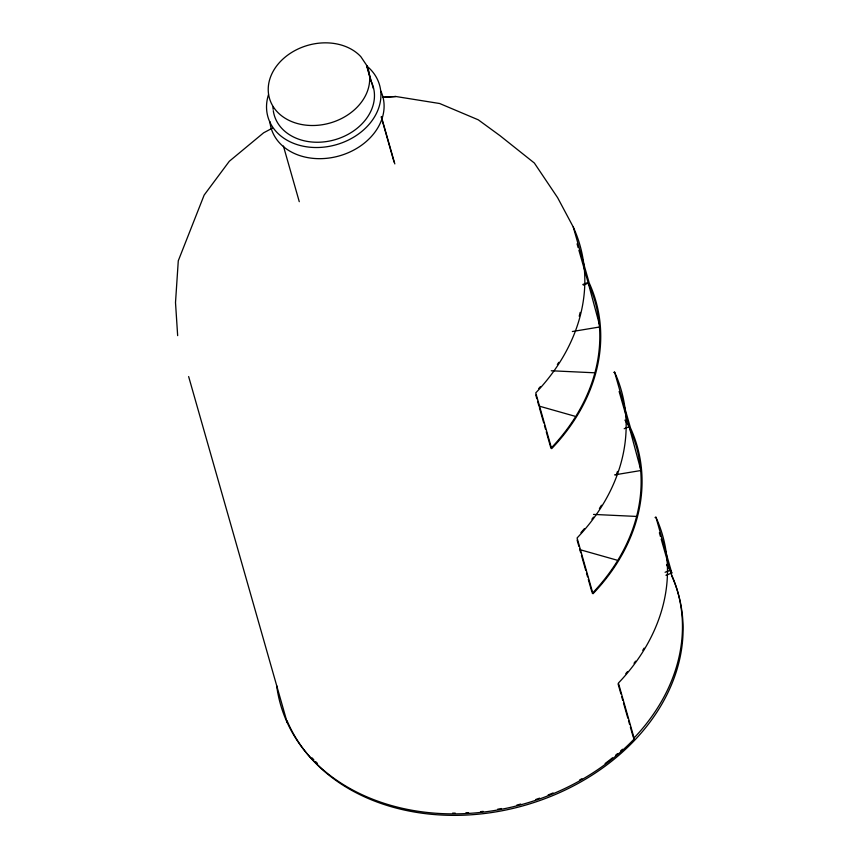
<?xml version="1.0" encoding="UTF-8"?>
<svg xmlns="http://www.w3.org/2000/svg" width="858" height="858" viewBox="0 0 858 858"><rect width="100%" height="100%" fill="white"/><g stroke="black" fill="none" stroke-linecap="round" stroke-linejoin="round"><path stroke-width="1.29" d="M272.447 128.132L263.62 132.808L229.322 161.261L204.15 195.088L178.282 260.789L175.504 302.563L177.66 335.628M582.872 284.481L587.859 282.539M583.29 285.113L588.288 283.172L578.893 250.193M613.717 372.447L614.585 372.115L630.48 427.917A206.885 162.366 -15.9 0 1 592.985 593.768L577.08 537.966A206.885 162.366 -15.9 0 0 614.585 372.115M624.195 428.7L629.182 426.758L640.615 469.219M655.04 517.535L655.909 517.192L671.803 572.994L665.947 575.278M665.089 572.286L670.087 570.345L666.537 564.821M572.35 331.531L598.745 327.134M614.564 474.892L640.958 470.506M382.625 97.319L395.86 96.504L439.671 103.518L478.292 119.83L500.021 135.693L534.352 163.031L557.614 197.662L573.262 227.027L589.156 282.829A206.885 162.366 -15.9 0 1 551.651 448.68L535.757 392.878A206.885 162.366 -15.9 0 0 573.262 227.027M382.711 97.297L395.86 96.504M551.286 370.763L594.036 372.769M593.532 514.414L636.282 516.419M538.824 406.016L574.742 416.184M579.718 549.603L616.923 560.135M276.651 685.542A206.885 162.366 -15.9 0 0 418.522 811.336A206.885 162.366 -15.9 0 0 634.309 738.845L633.612 738.438A205.952 161.626 -15.9 0 0 670.935 573.337L661.186 539.092M624.924 420.13L629.182 426.758M577.08 243.854L578.163 247.662M619.133 391.473L629.751 428.753M659.373 532.754L660.467 536.561M634.309 738.845L618.414 683.043A206.885 162.366 -15.9 0 0 655.909 517.192M535.778 395.002L536.861 398.809M537.58 401.351L538.674 405.148M539.392 407.689L543.725 422.908M544.444 425.439L545.538 429.247M546.256 431.789L550.589 447.007M577.102 540.09L578.914 546.428M579.633 548.97L580.716 552.766M581.445 555.308L585.778 570.527M586.497 573.058L587.58 576.866M588.309 579.407L591.923 592.084M618.071 683.901L620.967 694.047M621.685 696.589L622.769 700.385M623.487 702.927L627.831 718.146M628.549 720.677L629.633 724.484M630.351 727.026L633.247 737.172M373.348 88.503L366.816 65.573A51.491 40.412 -15.9 0 1 314.007 125.493A51.491 40.412 -15.9 0 1 275.279 67.857A51.491 40.412 -15.9 0 1 360.821 56.649L366.398 64.94L371.16 81.682M381.327 116.527L394.83 163.91M381.284 117.203L394.058 162.065M283.419 146.053L299.27 201.684M188.642 376.565L287.194 722.533M599.367 324.345L588.288 283.172A205.952 161.626 -15.9 0 1 550.954 448.273M622.511 749.238A205.952 161.626 -15.9 0 1 620.559 750.986M617.578 753.581A205.952 161.626 -15.9 0 1 615.561 755.287M612.483 757.807A205.952 161.626 -15.9 0 1 605.105 763.513M581.874 778.71A205.952 161.626 -15.9 0 1 579.568 780.029M553.099 792.942A205.952 161.626 -15.9 0 1 548.155 794.948M539.585 798.165A205.952 161.626 -15.9 0 1 535.875 799.452M520.72 804.064A205.952 161.626 -15.9 0 1 516.881 805.072M501.48 808.526A205.952 161.626 -15.9 0 1 497.629 809.233M483.193 811.368A205.952 161.626 -15.9 0 1 480.534 811.668M468.532 812.676A205.952 161.626 -15.9 0 1 465.862 812.826M455.244 813.127A205.952 161.626 -15.9 0 1 452.606 813.137M317.471 763.427A205.952 161.626 -15.9 0 1 315.615 761.604M313.803 759.748A205.952 161.626 -15.9 0 1 312.033 757.882M671.578 575.568A205.952 161.626 -15.9 0 1 545.227 798.562A205.952 161.626 -15.9 0 1 287.119 720.817M629.611 428.249A205.952 161.626 -15.9 0 1 592.277 593.35M617.492 471.417A205.952 161.626 -15.9 0 1 616.151 475.203M601.458 505.244A205.952 161.626 -15.9 0 1 599.399 508.515M593.479 517.127A205.952 161.626 -15.9 0 1 591.913 519.251M584.437 528.614A205.952 161.626 -15.9 0 1 580.93 532.636M670.72 570.677A206.885 162.366 -15.9 0 1 671.803 572.994M644.111 648.144A205.952 161.626 -15.9 0 1 642.781 650.332M635.574 661.153A205.952 161.626 -15.9 0 1 634.03 663.277M627.488 671.642A205.952 161.626 -15.9 0 1 625.772 673.691M580.158 312.43A205.952 161.626 -15.9 0 1 579.214 316.216M558.762 362.344A205.952 161.626 -15.9 0 1 557.357 364.521M540.486 386.561A205.952 161.626 -15.9 0 1 538.706 388.556M380.855 91.098A58.044 45.549 -15.9 0 1 338.696 156.07A58.044 45.549 -15.9 0 1 269.873 121.568M367.288 66.42A58.044 45.549 -15.9 0 1 336.261 144.712A58.044 45.549 -15.9 0 1 268.5 94.637M371.589 82.304A51.491 40.412 -15.9 0 1 334.995 139.715A51.491 40.412 -15.9 0 1 273.284 110.65M273.134 109.331A51.491 40.412 -15.9 0 1 272.994 106.982"/></g></svg>
